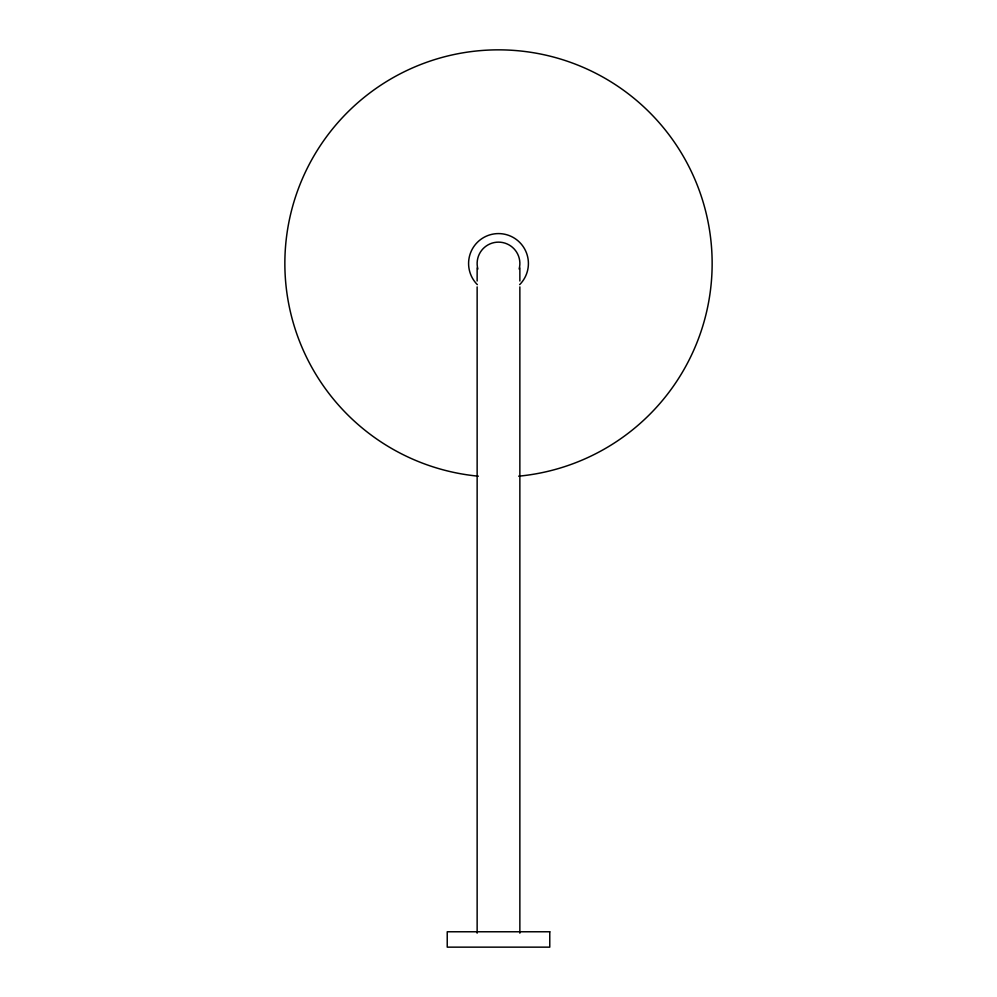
<?xml version="1.0" encoding="UTF-8"?>
<svg xmlns="http://www.w3.org/2000/svg" width="997" height="997" viewBox="0 0 997 997"><rect width="100%" height="100%" fill="white"/><g stroke="black" fill="none" stroke-linecap="round" stroke-linejoin="round"><path stroke-width="1.5" d="M519.861 268.043L519.861 281.017M519.861 286.899L519.861 933.155M477.139 268.043L477.139 281.017M477.139 286.899L477.139 933.155M477.351 284.644A29.91 29.91 0 0 1 477.351 242.346A29.91 29.91 0 0 1 519.649 242.346A29.91 29.91 0 0 1 519.649 284.644M477.862 269.028A21.361 21.361 0 0 1 498.5 242.134A21.361 21.361 0 0 1 519.138 269.028M478.336 476.18A213.645 213.645 0 0 1 316.934 150.896A213.645 213.645 0 0 1 680.066 150.896A213.645 213.645 0 0 1 518.664 476.18M549.771 931.771L447.229 931.771L447.229 947.15L549.771 947.15L549.771 931.771"/></g></svg>
